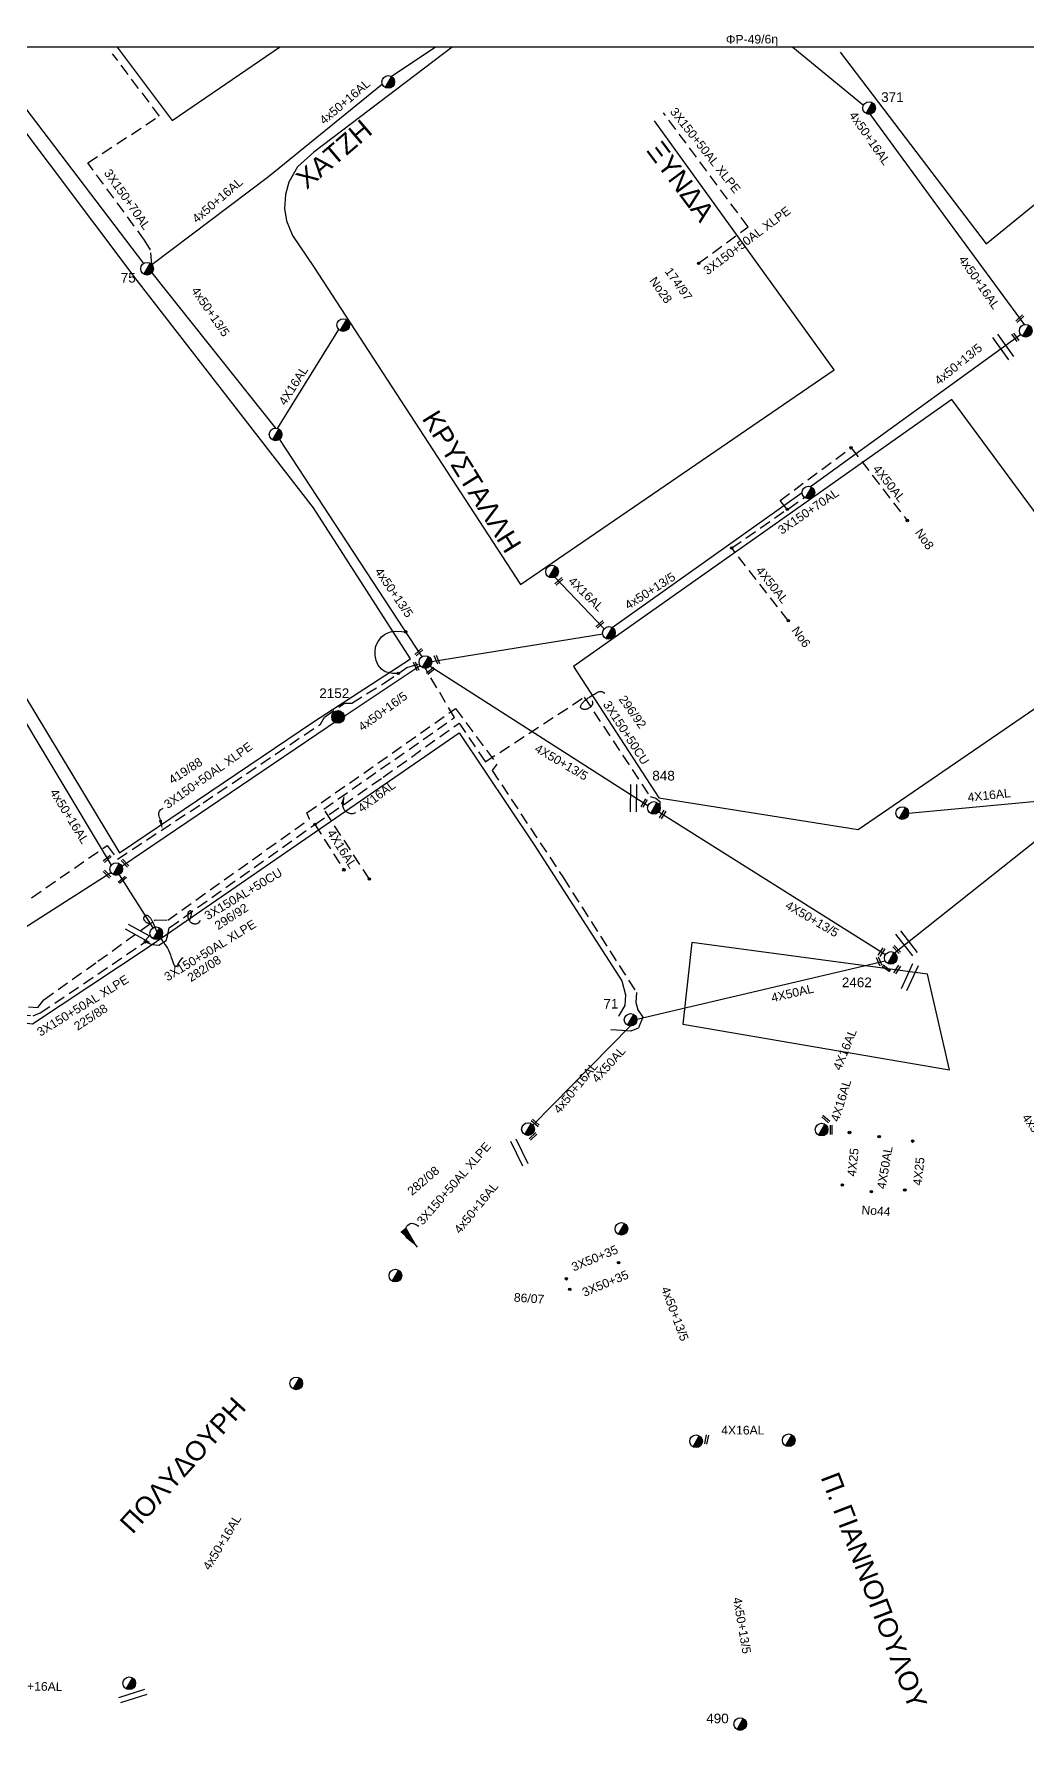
# Model space of a CAD drawing. Header units: millimetres. Extents: x 2893 to 4023, y 216 to 730.
# Drawn here: x 3721.9 to 3830.9, y 534.3 to 722.5 of the extents above; entities that cross this region are included whole.
import ezdxf

# ---------------------------------------------------------------- set-up
doc = ezdxf.new("R2010")
doc.units = ezdxf.units.MM
doc.linetypes.add('DASHED', pattern=[19.05, 12.7, -6.35])
for name, color, linetype in [('Γέφυρες Εναέριου Δικτύου', 7, 'Continuous'), ('Γυμνά εναέρια ΧΤ (3Φ)   3x50+35CU', 7, 'Continuous'), ('Γυμνά εναέρια ΧΤ (3Φ)   4x16AL', 7, 'Continuous'), ('Γυμνά εναέρια ΧΤ (3Φ)   4x50AL', 7, 'Continuous'), ('Γυμνά εναέρια ΧΤ και ΦΟΠ (3Φ)   4x50+16AL', 7, 'Continuous'), ('Επιγραφές - Σχήματα', 7, 'Continuous'), ('Καλώδια ΧΤ   3x150+50AL XLPE', 7, 'DASHED'), ('Καλώδια ΧΤ   3x150+50CU', 7, 'DASHED'), ('Καλώδια ΧΤ   3x150+70 AL', 7, 'DASHED'), ('Καλώδια ΧΤ   3x150AL+50CU', 7, 'DASHED'), ('Καλώδια ΧΤ   4x16AL', 7, 'DASHED'), ('Μηχανική τομή', 7, 'Continuous'), ('Στύλος Ξύλινος', 7, 'Continuous'), ('Στύλος Ξύλινος @ 1', 7, 'Continuous'), ('Στύλος ΦΜ', 7, 'Continuous'), ('Στύλος ΦΜ @ 1', 7, 'Continuous'), ('Συνδέσεις', 7, 'Continuous'), ('Τομή', 7, 'Continuous'), ('Υπόβαθρο ΔΕΗ', 7, 'Continuous'), ('Υπόγεια καλώδια Παροχών ΧΤ   4x16AL', 7, 'DASHED'), ('Υπόγεια καλώδια Παροχών ΧΤ   4x25', 7, 'DASHED'), ('Υπόγεια καλώδια Παροχών ΧΤ   4x50AL', 7, 'DASHED')]:
    doc.layers.add(name, color=color, linetype=linetype)
doc.styles.add('arial', font='ARIAL.TTF')
doc.styles.get("Standard").update_dxf_attribs({"font": 'ARIAL.TTF'})
doc.linetypes.add('SYN_LINE', pattern='A,0.5,-0.0001,["/\\/\\/\\/",Standard,S=0.1,R=0,X=0,Y=-0.05],-0.25', length=0.7501)
doc.dimstyles.new('ISO-25', dxfattribs={"dimtxt": 2.5, "dimasz": 2.5, "dimexe": 1.25, "dimexo": 0.625, "dimtad": 1, "dimtxsty": 'Standard', "dimcen": 2.5, "dimadec": 0, "dimazin": 0, "dimtfac": 1, "dimtmove": 0, "dimatfit": 3, "dimfxl": 1, "dimarcsym": 0})

# ---------------------------------------------------------------- blocks, each defined once
blk = doc.blocks.new('ΥΠΑΡΧΩΝ ΤΣΙΜΕΝΤΕΝΙΟΣ ΣΤΥΛΟΣ')
at = {"layer": 'Στύλος ΦΜ'}
blk.add_hatch(color=7, dxfattribs=at).paths.add_polyline_path([(-1.29, -2.28, 0.574793), (2.62, 0, 0.268822), (1.3, 2.27)])
blk.add_line((-1.29, -2.28), (1.3, 2.27), dxfattribs=at)
blk.add_circle((0, 0), 2.62, dxfattribs=at)
at = {"layer": 'Στύλος ΦΜ', "flags": 4}
for tag, p in [('ΑΡΙΘΜΟΣ', (-4.68, 8.05)), ('ΤΥΠΟΣ', (-4.91, 3.03))]:
    blk.add_attdef(tag, p, '', height=4, dxfattribs=at)
blk = doc.blocks.new('_ΣΥΝΔΕΣΗ')
at = {"layer": 'Συνδέσεις', "linetype": 'SYN_LINE', "ltscale": 40}
blk.add_hatch(color=256, dxfattribs=at).paths.add_polyline_path([(-116.75, 2339.64, 1), (-117.75, 2339.64, 1)])
at = {"layer": 'Συνδέσεις'}
blk.add_circle((-117.25, 2339.64), 0.5, dxfattribs=at)
blk = doc.blocks.new('ΤΟΜΗ')
at = {"layer": 'Τομή', "ltscale": 40}
for p, q in [((-5.68, 0), (5.68, 0)), ((5.68, -2.33), (-5.68, -2.33))]:
    blk.add_line(p, q, dxfattribs=at)
blk = doc.blocks.new('ΜΗΧΑΝΙΚΗ ΤΟΜΗ')
at = {"layer": 'Μηχανική τομή', "ltscale": 40}
for p, q in [((-1.89, 0.78), (1.89, 0.78)), ((1.89, 0), (-1.89, 0))]:
    blk.add_line(p, q, dxfattribs=at)
blk = doc.blocks.new('ΥΠΑΡΧΩΝ ΞΥΛΙΝΟΣ ΣΤΥΛΟΣ')
at = {"layer": 'Στύλος Ξύλινος'}
h = blk.add_hatch(color=7, dxfattribs=at)
h.paths.add_polyline_path([(-2.62, 0, 0.270008), (-1.29, -2.28), (1.3, 2.27, 0.576266)])
h.paths.add_polyline_path([(-1.29, -2.28, 0.574793), (2.62, 0, 0.268822), (1.3, 2.27)])
at = {"layer": 'Στύλος Ξύλινος', "color": 7}
blk.add_line((-1.29, -2.28), (1.3, 2.27), dxfattribs=at)
blk.add_circle((0, 0), 2.62, dxfattribs=at)
at = {"layer": 'Στύλος Ξύλινος', "flags": 4}
for tag, p in [('ΑΡΙΘΜΟΣ', (-4.91, 8.6)), ('ΤΥΠΟΣ', (-4.85, 3.39))]:
    blk.add_attdef(tag, p, '', height=4, dxfattribs=at)

msp = doc.modelspace()

# ---------------------------------------------------------------- linework, layer by layer
at = {"layer": 'Γέφυρες Εναέριου Δικτύου', "linetype": 'DASHED'}
msp.add_lwpolyline([(3761.91, 652.37), (3761.28, 652.35), (3760.46, 652.55), (3760.07, 652.83), (3759.7, 653.29), (3759.48, 653.79), (3759.37, 654.34), (3759.37, 654.89), (3759.46, 655.4), (3759.69, 655.87), (3760.06, 656.38), (3760.52, 656.71), (3761.05, 656.92), (3761.66, 657), (3762.31, 656.96), (3762.72, 656.93)], dxfattribs=at)
at = {"layer": 'Γυμνά εναέρια ΧΤ (3Φ)   3x50+35CU', "color": 62, "linetype": 'DASHED', "ltscale": 0.1, "const_width": 0.000000318}
msp.add_lwpolyline([(3787.08, 591.25), (3787.19, 591.23), (3787.38, 591.07), (3787.45, 590.71), (3787.34, 590.46), (3787.25, 590.33), (3786.93, 590.11), (3786.55, 590.02), (3787.25, 588.04), (3786.11, 587.66)], dxfattribs=at)
at = {"layer": 'Γυμνά εναέρια ΧΤ (3Φ)   3x50+35CU', "color": 62, "linetype": 'DASHED', "ltscale": 2, "const_width": 0.000000318}
msp.add_lwpolyline([(3786.11, 587.66), (3785.62, 587.96), (3785.43, 588.03), (3780.39, 585.92)], dxfattribs=at)
at = {"layer": 'Γυμνά εναέρια ΧΤ (3Φ)   3x50+35CU', "color": 62, "linetype": 'DASHED', "const_width": 0.000000318}
msp.add_lwpolyline([(3786.1, 587.68), (3786.01, 587.02), (3780.75, 584.78)], dxfattribs=at)
at = {"layer": 'Γυμνά εναέρια ΧΤ (3Φ)   4x16AL', "color": 27, "ltscale": 0.1}
msp.add_lwpolyline([(3784.51, 657.26), (3779.12, 662.93)], dxfattribs=at)
at = {"layer": 'Γυμνά εναέρια ΧΤ (3Φ)   4x16AL', "color": 62, "ltscale": 0.1}
for points in [[(3817.95, 637.04), (3837.88, 638.9)], [(3815.66, 620.55), (3815.66, 620.55)]]:
    msp.add_lwpolyline(points, dxfattribs=at)
at = {"layer": 'Γυμνά εναέρια ΧΤ (3Φ)   4x16AL', "color": 62, "const_width": 0.000000318}
for points in [[(3815.66, 620.55), (3815.66, 620.55), (3808.63, 602.96)], [(3795.29, 568.28), (3804.11, 568.12)]]:
    msp.add_lwpolyline(points, dxfattribs=at)
at = {"layer": 'Γυμνά εναέρια ΧΤ (3Φ)   4x16AL', "color": 62, "ltscale": 0.1, "const_width": 0.000000318}
msp.add_lwpolyline([(3809.09, 602.3), (3818.39, 601.04)], dxfattribs=at)
at = {"layer": 'Γυμνά εναέρια ΧΤ (3Φ)   4x50AL', "color": 133, "ltscale": 0.1}
for points in [[(3720.92, 714.5), (3733.94, 697.36)], [(3734.85, 696.33), (3748.44, 679.29)], [(3748.88, 678.06), (3764.51, 654.2)]]:
    msp.add_lwpolyline(points, dxfattribs=at)
at = {"layer": 'Γυμνά εναέρια ΧΤ (3Φ)   4x50AL', "color": 27, "ltscale": 0.1}
for points in [[(3807.17, 672.89), (3830.25, 689.58)], [(3785.39, 657.42), (3806.26, 672.23)], [(3765.58, 653.69), (3784.36, 656.71)], [(3765.41, 653.16), (3789.33, 637.86)]]:
    msp.add_lwpolyline(points, dxfattribs=at)
at = {"layer": 'Γυμνά εναέρια ΧΤ (3Φ)   4x50AL', "color": 62, "ltscale": 0.1}
for points in [[(3816.42, 621.71), (3837.9, 638.77)], [(3790.52, 637.17), (3815.41, 621.52)], [(3788.11, 614.41), (3815.39, 620.82)], [(3787.37, 613.66), (3776.69, 602.78)]]:
    msp.add_lwpolyline(points, dxfattribs=at)
at = {"layer": 'Γυμνά εναέρια ΧΤ (3Φ)   4x50AL', "color": 27, "ltscale": 0.1}
msp.add_lwpolyline([(3816.25, 620.51, 0, 0, 0), (3816.25, 620.51, 0.000000318, 0.000000318, 0), (3838.44, 592.35, 0, 0, 0)], format="xyseb", dxfattribs=at)
at = {"layer": 'Γυμνά εναέρια ΧΤ (3Φ)   4x50AL', "color": 62, "ltscale": 0.1, "const_width": 0.000000318}
for points in [[(3776.5, 601.74), (3786.48, 592.1)], [(3787.05, 591.14), (3787.05, 591.14), (3794.96, 568.7)], [(3795.25, 567.8), (3799.61, 538.39), (3799.69, 537.7)], [(3800.04, 536.79), (3816.67, 505.8)]]:
    msp.add_lwpolyline(points, dxfattribs=at)
at = {"layer": 'Γυμνά εναέρια ΧΤ και ΦΟΠ (3Φ)   4x50+16AL', "color": 133}
for points in [[(3761.17, 717.91), (3765.98, 721.1)], [(3734.84, 697.26), (3747.65, 706.93), (3760.17, 717.07)]]:
    msp.add_lwpolyline(points, dxfattribs=at)
at = {"layer": 'Γυμνά εναέρια ΧΤ και ΦΟΠ (3Φ)   4x50+16AL', "color": 27}
for points in [[(3805.25, 721.1), (3813.01, 714.73)], [(3813.74, 713.73), (3822.4, 701.86), (3830.65, 690.66)]]:
    msp.add_lwpolyline(points, dxfattribs=at)
at = {"layer": 'Γυμνά εναέρια ΧΤ και ΦΟΠ (3Φ)   4x50+16AL', "color": 27, "ltscale": 0.1}
for points in [[(3756.07, 647.76), (3764.31, 653.24)], [(3731.55, 631.23), (3755.36, 647.31)], [(3709.07, 616.93), (3730.36, 630.52)]]:
    msp.add_lwpolyline(points, dxfattribs=at)
at = {"layer": 'Γυμνά εναέρια ΧΤ και ΦΟΠ (3Φ)   4x50+16AL', "color": 5}
for points in [[(3718.78, 650.69), (3730.4, 631.33)], [(3731.26, 630.28), (3734.97, 624.43)]]:
    msp.add_lwpolyline(points, dxfattribs=at)
at = {"layer": 'Γυμνά εναέρια ΧΤ και ΦΟΠ (3Φ)   4x50+16AL', "color": 62, "const_width": 0.000000318}
msp.add_lwpolyline([(3776.69, 602.78), (3776.69, 602.78), (3776.69, 602.78)], dxfattribs=at)
at = {"layer": 'Γυμνά εναέρια ΧΤ και ΦΟΠ (3Φ)   4x50+16AL', "color": 1, "const_width": 0.000000318}
for points in [[(3732.72, 542.14), (3751.31, 574.08), (3762.15, 585.85), (3762.15, 585.85), (3776, 601.67)], [(3731.69, 541.63), (3710.67, 543.16)]]:
    msp.add_lwpolyline(points, dxfattribs=at)
at = {"layer": 'Γυμνά εναέρια ΧΤ και ΦΟΠ (3Φ)   4x50+16AL', "color": 5, "const_width": 0.000000318}
msp.add_lwpolyline([(3728.24, 492.89), (3730.3, 516.86), (3732.38, 540.84)], dxfattribs=at)
at = {"layer": 'Επιγραφές - Σχήματα'}
msp.add_lwpolyline([(2902.66, 226.25), (3910.16, 216.01), (3910.16, 721.1), (2902.66, 721.1)], close=True, dxfattribs=at)
for points in [[(3783.21, 649.36), (3783.24, 649.22), (3783.24, 649.1), (3783.23, 648.99), (3783.19, 648.9), (3783.14, 648.81), (3783.08, 648.74), (3783.01, 648.68), (3782.95, 648.62), (3782.88, 648.58), (3782.82, 648.54), (3782.76, 648.5), (3782.7, 648.48), (3782.64, 648.46), (3782.58, 648.44), (3782.52, 648.43), (3782.46, 648.43), (3782.4, 648.43), (3782.33, 648.43), (3782.28, 648.43), (3782.22, 648.44), (3782.16, 648.45), (3782.11, 648.47), (3782.07, 648.49), (3782.03, 648.51), (3782, 648.54), (3781.98, 648.56), (3781.96, 648.6), (3781.95, 648.63), (3781.94, 648.67), (3781.94, 648.71), (3781.94, 648.75), (3781.95, 648.79), (3781.97, 648.83), (3781.99, 648.88), (3782.01, 648.93), (3782.04, 648.98), (3782.07, 649.03), (3782.11, 649.08), (3782.15, 649.13), (3782.2, 649.19), (3782.26, 649.25), (3782.32, 649.31), (3782.38, 649.37), (3782.45, 649.43), (3782.53, 649.5), (3782.6, 649.56), (3782.69, 649.62), (3782.77, 649.68), (3782.86, 649.74), (3782.95, 649.81), (3783.05, 649.87), (3783.15, 649.93), (3783.25, 649.99), (3783.35, 650.05), (3783.45, 650.11), (3783.56, 650.18), (3783.67, 650.25), (3783.78, 650.31), (3783.89, 650.36), (3784.02, 650.39), (3784.14, 650.4), (3784.28, 650.38), (3784.43, 650.31), (3784.58, 650.21)], [(3755.79, 638.01), (3755.79, 637.82), (3755.86, 637.61), (3755.99, 637.4), (3756.17, 637.22), (3756.39, 637.09), (3756.65, 637.01), (3756.95, 637.01), (3757.27, 637.11)], [(3735.8, 636.27), (3735.76, 636.4), (3735.71, 636.54), (3735.66, 636.71), (3735.63, 636.88), (3735.64, 637.06), (3735.71, 637.24), (3735.86, 637.42), (3736.11, 637.6)], [(3734.99, 625.08), (3734.87, 625.01), (3734.77, 624.96), (3734.68, 624.92), (3734.6, 624.91), (3734.53, 624.91), (3734.46, 624.93), (3734.41, 624.95), (3734.35, 624.98), (3734.3, 625.01), (3734.25, 625.05), (3734.2, 625.09), (3734.16, 625.13), (3734.12, 625.17), (3734.09, 625.21), (3734.06, 625.25), (3734.03, 625.29), (3734.01, 625.33), (3734, 625.37), (3733.99, 625.41), (3733.98, 625.45), (3733.98, 625.48), (3733.98, 625.52), (3733.99, 625.55), (3734, 625.59), (3734.01, 625.62), (3734.02, 625.65), (3734.04, 625.69), (3734.06, 625.72), (3734.08, 625.74), (3734.1, 625.77), (3734.13, 625.79), (3734.15, 625.81), (3734.18, 625.83), (3734.21, 625.84), (3734.24, 625.84), (3734.27, 625.84), (3734.31, 625.84), (3734.34, 625.83), (3734.38, 625.81), (3734.42, 625.8), (3734.45, 625.77), (3734.49, 625.74), (3734.53, 625.7), (3734.57, 625.66), (3734.61, 625.62), (3734.65, 625.57), (3734.69, 625.51), (3734.73, 625.45), (3734.77, 625.39), (3734.81, 625.33), (3734.85, 625.26), (3734.89, 625.18), (3734.93, 625.11), (3734.97, 625.03), (3735.01, 624.95), (3735.04, 624.87), (3735.08, 624.78), (3735.11, 624.7), (3735.14, 624.61), (3735.18, 624.52), (3735.21, 624.44), (3735.24, 624.35), (3735.28, 624.26), (3735.32, 624.17), (3735.36, 624.08), (3735.4, 623.98), (3735.45, 623.89), (3735.5, 623.79), (3735.57, 623.68), (3735.64, 623.57), (3735.72, 623.44), (3735.82, 623.31), (3735.93, 623.16), (3736.04, 623), (3736.17, 622.82), (3736.3, 622.63), (3736.43, 622.43), (3736.56, 622.21), (3736.68, 621.98), (3736.79, 621.73), (3736.9, 621.47), (3736.99, 621.2), (3737.08, 620.94), (3737.16, 620.7), (3737.24, 620.5), (3737.31, 620.34), (3737.39, 620.23), (3737.48, 620.2), (3737.57, 620.23), (3737.66, 620.33), (3737.76, 620.48), (3737.86, 620.65), (3737.97, 620.82), (3738.08, 620.98), (3738.2, 621.11), (3738.31, 621.19)], [(3738.99, 625.22), (3739.09, 625.55), (3739.17, 625.8), (3739.21, 625.99), (3739.23, 626.12), (3739.22, 626.21), (3739.21, 626.26), (3739.18, 626.29), (3739.14, 626.3), (3739.11, 626.3), (3739.07, 626.3), (3739.03, 626.29), (3739, 626.28), (3738.96, 626.26), (3738.93, 626.24), (3738.9, 626.22), (3738.88, 626.19), (3738.85, 626.16), (3738.84, 626.13), (3738.82, 626.1), (3738.81, 626.06), (3738.8, 626.02), (3738.8, 625.98), (3738.79, 625.94), (3738.79, 625.89), (3738.79, 625.84), (3738.79, 625.8), (3738.8, 625.75), (3738.8, 625.69), (3738.81, 625.64), (3738.82, 625.58), (3738.84, 625.53), (3738.86, 625.47), (3738.89, 625.41), (3738.92, 625.35), (3738.96, 625.29), (3738.99, 625.23), (3739.03, 625.17), (3739.07, 625.12), (3739.11, 625.08), (3739.16, 625.04), (3739.19, 625), (3739.23, 624.98), (3739.27, 624.95), (3739.31, 624.94), (3739.36, 624.93), (3739.41, 624.92), (3739.46, 624.91), (3739.52, 624.9), (3739.59, 624.89), (3739.66, 624.89), (3739.74, 624.9), (3739.83, 624.92), (3739.91, 624.97), (3740, 625.03), (3740.1, 625.12), (3740.19, 625.24)]]:
    msp.add_lwpolyline(points, dxfattribs=at)
for points in [[(3755.61, 638.04), (3755.99, 639.05), (3755.96, 637.97)], [(3735.97, 636.31), (3736.03, 635.23), (3735.62, 636.23)]]:
    msp.add_solid(points, dxfattribs=at)
at = {"layer": 'Καλώδια ΧΤ   3x150+50AL XLPE', "color": 27, "ltscale": 0.1}
msp.add_lwpolyline([(3794.88, 697.39), (3800.33, 701.38), (3791.04, 713.9)], dxfattribs=at)
at = {"layer": 'Καλώδια ΧΤ   3x150+50AL XLPE', "color": 133, "linetype": 'DASHED', "ltscale": 0.1}
msp.add_lwpolyline([(3689.91, 613.41), (3691.4, 628.51), (3707.01, 626.75), (3716.96, 625.38), (3718.08, 625.45), (3718.92, 625.9), (3720.08, 626.67), (3729.94, 633.48), (3731.1, 631.99), (3740.5, 638.18), (3753.39, 646.82), (3753.81, 647.58), (3753.81, 647.58), (3753.81, 647.58), (3756.01, 649.09), (3756.01, 649.09), (3756.01, 649.09), (3756.01, 649.09), (3756.82, 649.12), (3760.39, 651.33), (3762.87, 653.03), (3764.22, 653.43)], dxfattribs=at)
at = {"layer": 'Καλώδια ΧΤ   3x150+50AL XLPE', "color": 1, "ltscale": 0.1, "const_width": 0.000000318}
msp.add_lwpolyline([(3762.15, 585.85), (3762.84, 585.86), (3762.84, 585.86), (3763.53, 586.67), (3763.53, 586.67), (3763.19, 588.41), (3774.83, 601.74), (3776.01, 601.07), (3776.01, 601.07), (3777.26, 601.09), (3777.26, 601.09), (3778.02, 601.7), (3778.02, 601.89), (3777.77, 602.84), (3777.77, 602.84), (3776.88, 603.88), (3785.21, 613.24)], dxfattribs=at)
at = {"layer": 'Καλώδια ΧΤ   3x150+50CU', "color": 62, "ltscale": 0.1}
for points in [[(3760.26, 640.98), (3768.6, 646.93), (3771.47, 642.67), (3782.34, 649.75), (3789.56, 638.86), (3790.2, 638.67), (3790.64, 638.33), (3790.64, 637.83)], [(3734.16, 622.91), (3734.87, 622.61), (3735.61, 622.55), (3736.44, 623.07), (3736.56, 623.55), (3736.77, 624.46), (3752.76, 635.8), (3760.26, 640.98)], [(3704.56, 616.53), (3706.29, 616.32), (3707.11, 616.18), (3707.94, 615.49), (3708.78, 615.3), (3709.39, 615.35), (3709.66, 615.74), (3710.24, 615.93), (3712.2, 615.82), (3714.3, 615.69), (3714.5, 615.99), (3715.13, 616.1), (3715.75, 616), (3716.22, 615.77), (3716.48, 615.35), (3721.83, 614.78), (3722.61, 615.11), (3734.16, 622.91), (3734.31, 623.26), (3734.67, 623.68)]]:
    msp.add_lwpolyline(points, dxfattribs=at)
at = {"layer": 'Καλώδια ΧΤ   3x150+70 AL', "color": 133, "ltscale": 0.1}
msp.add_lwpolyline([(3734.84, 697.26), (3734.72, 698.88), (3734.06, 699.92), (3727.82, 708.4), (3735.7, 713.55), (3730.53, 720.39)], dxfattribs=at)
at = {"layer": 'Καλώδια ΧΤ   3x150+70 AL', "color": 27, "ltscale": 0.1}
msp.add_lwpolyline([(3798.53, 666.14), (3806.51, 671.69)], dxfattribs=at)
at = {"layer": 'Καλώδια ΧΤ   3x150AL+50CU', "color": 1, "ltscale": 0.1}
msp.add_lwpolyline([(3717.52, 616.08), (3722.34, 615.69), (3723.01, 616.56), (3728.94, 620.78), (3735.22, 625.31), (3736.6, 625.29), (3752.15, 636.37), (3751.88, 637.06), (3768.19, 648.51), (3772.74, 642.42), (3772.22, 641.73), (3780.04, 629.95), (3788.06, 617.35), (3788.01, 616.24), (3788.21, 615.44), (3788.76, 614.65), (3788.26, 613.44), (3787.45, 613.12), (3786.51, 613.17), (3785.21, 613.24), (3785.21, 613.24), (3785.21, 613.24)], dxfattribs=at)
at = {"layer": 'Καλώδια ΧΤ   4x16AL', "ltscale": 0.1}
msp.add_lwpolyline([(3758.74, 629.8), (3753.73, 637.48), (3768.09, 647.53), (3768.09, 647.53), (3764.89, 652.93)], dxfattribs=at)
at = {"layer": 'Υπόβαθρο ΔΕΗ', "ltscale": 0.1}
for points in [[(3682.76, 710.9), (3697.39, 689.84), (3716.72, 656.74), (3731.29, 632.67), (3752.61, 647.04), (3763.26, 653.98), (3752.59, 670.56), (3733.23, 695.51), (3713.96, 721.1)], [(3731.06, 721.1), (3737.08, 713.07), (3748.89, 721.1)], [(3767.83, 721.1), (3752.64, 709.57), (3750.85, 707.97), (3749.9, 706.3), (3749.52, 704.95), (3749.41, 703.42), (3749.64, 702.04), (3750.31, 700.45), (3752.62, 697.03), (3775.32, 662.13), (3809.79, 685.7), (3790.06, 713.01)], [(3810.45, 720.55), (3826.47, 699.53), (3852.05, 720.34)], [(3781.15, 653.14), (3790.53, 638.71), (3812.4, 635.23), (3842.39, 655.77), (3822.71, 682.45), (3781.15, 653.14)], [(3642.82, 606.68), (3656.71, 621.57), (3685.8, 618.34), (3721.75, 613.9), (3734.34, 622.24), (3768.59, 645.85), (3776.83, 633.55), (3786.48, 618.63), (3786.86, 617.08), (3786.8, 615.94), (3786.09, 614.77), (3786.09, 614.77)], [(3794.15, 622.85), (3793.15, 613.86), (3822.44, 608.87), (3820.01, 619.38), (3794.15, 622.85)]]:
    msp.add_lwpolyline(points, dxfattribs=at)
at = {"layer": 'Υπόβαθρο ΔΕΗ', "ltscale": 0.1, "const_width": 0.000000318}
for points in [[(3642.82, 606.68), (3593.22, 549.12), (3592.95, 538.73), (3640.48, 535.02), (3641.65, 550.37), (3722.34, 543.15), (3786.09, 614.77)], [(3717.18, 614.46), (3750.63, 574.94)]]:
    msp.add_lwpolyline(points, dxfattribs=at)
for points in [[(3867.1, 413.46), (3795.24, 594.43, -0.589073), (3801.73, 602.44), (3824.43, 599.22), (3829.33, 597.81), (3833.41, 595.44), (3837.29, 591.61), (3867.08, 565.41), (3879.33, 554.05), (3881.91, 550.67), (3884.01, 545.76), (3885.3, 538.26), (3879.82, 413.35)], [(3734.71, 475.71), (3729.32, 491.87), (3733.69, 541.33), (3778, 591.73, -0.695517), (3785.52, 590.98), (3788.59, 583.16), (3792.48, 573.28), (3795.09, 564.56), (3798.31, 546.55), (3798.56, 533.94), (3797.9, 515.31), (3795.85, 504.76), (3789.98, 484.88), (3784.22, 471.76)]]:
    msp.add_lwpolyline(points, format="xyb", dxfattribs=at)
at = {"layer": 'Υπόγεια καλώδια Παροχών ΧΤ   4x16AL', "color": 133, "linetype": 'Continuous', "ltscale": 0.1}
msp.add_lwpolyline([(3748.66, 679.25), (3755.39, 690.11)], dxfattribs=at)
at = {"layer": 'Υπόγεια καλώδια Παροχών ΧΤ   4x16AL', "ltscale": 0.1}
msp.add_lwpolyline([(3752.76, 635.8), (3755.94, 630.81)], dxfattribs=at)
at = {"layer": 'Υπόγεια καλώδια Παροχών ΧΤ   4x25', "color": 62, "const_width": 0.000000318}
for points in [[(3811.46, 601.98), (3810.65, 596.04)], [(3818.39, 601.04), (3818.39, 601.04), (3817.54, 595.68)]]:
    msp.add_lwpolyline(points, dxfattribs=at)
at = {"layer": 'Υπόγεια καλώδια Παροχών ΧΤ   4x50AL', "color": 27, "ltscale": 0.1}
for points in [[(3804.63, 670.38), (3803.84, 671.35), (3811.64, 677.14), (3817.81, 669.15)], [(3804.74, 658.17), (3798.53, 666.14)]]:
    msp.add_lwpolyline(points, dxfattribs=at)
at = {"layer": 'Υπόγεια καλώδια Παροχών ΧΤ   4x50AL', "color": 62, "const_width": 0.000000318}
msp.add_lwpolyline([(3814.72, 601.54), (3813.86, 595.49)], dxfattribs=at)

# ---------------------------------------------------------------- block references
at = {"color": 62, "xscale": 0.2649871955223772, "yscale": 0.2649871955223772, "zscale": 0.2649871955223772}
for p in [(3842.53, -17.99), (3845.79, -18.44), (3849.46, -18.94), (3841.74, -23.75), (3844.93, -24.49), (3848.61, -24.3), (3848.61, -24.3), (3817.17, -32.29), (3811.45, -34.05), (3811.82, -35.2)]:
    msp.add_blockref('_ΣΥΝΔΕΣΗ', p, dxfattribs=at)
at = {"layer": 'Μηχανική τομή'}
for p, xscale, yscale, zscale, rotation in [((3830.1, 691.38), 0.2649871955223765, 0.2649871955223765, 0.2649871955223765, 222.604434363422), ((3829.59, 689.21), 0.2649871955223005, 0.2649871955223005, 0.2649871955223005, 306.4879905104488), ((3779.49, 662.55), 0.2649871955223739, 0.2649871955223739, 0.2649871955223739, 221.8592176257118), ((3783.99, 657.83), 0.2649871955223739, 0.2649871955223739, 0.2649871955223739, 221.8592176257118), ((3764.1, 654.78), 0.2649871955223739, 0.2649871955223739, 0.2649871955223739, 221.8592176257118), ((3763.79, 653.12), 0.2649871955224081, 0.2649871955224081, 0.2649871955224081, 293.441482143226), ((3765.4, 652.72), 0.2649871955224212, 0.2649871955224212, 0.2649871955224212, 220.2053979490397), ((3766.07, 653.85), 0.2649871955224081, 0.2649871955224081, 0.2649871955224081, 293.441482143226), ((3788.83, 638.18), 0.2649871955223564, 0.2649871955223564, 0.2649871955223564, 240.0016559572882), ((3790.87, 636.95), 0.2649871955223266, 0.2649871955223266, 0.2649871955223266, 238.7463299670492), ((3729.89, 632.11), 0.2649871955223823, 0.2649871955223823, 0.2649871955223823, 220.3725077532175), ((3729.86, 630.26), 0.2649871955224779, 0.2649871955224779, 0.2649871955224779, 313.1250486265702), ((3731.83, 631.49), 0.2649871955224779, 0.2649871955224779, 0.2649871955224779, 313.1250486265702), ((3731.54, 629.79), 0.2649871955223823, 0.2649871955223823, 0.2649871955223823, 220.3725077532175), ((3814.63, 620.71), 0.2649871955225039, 0.2649871955225039, 0.2649871955225039, 293.4414821432738), ((3814.9, 621.85), 0.2649871955223663, 0.2649871955223663, 0.2649871955223663, 236.7207410716184), ((3816.57, 621.99), 0.2649871955224779, 0.2649871955224779, 0.2649871955224779, 313.1250486265702), ((3815.44, 619.91), 0.2649871955224713, 0.2649871955224713, 0.2649871955224713, 323.8906887749991), ((3816.6, 619.93), 0.2649871955223663, 0.2649871955223663, 0.2649871955223663, 236.7207410716184), ((3777.02, 603.1), 0.2649871955223467, 0.2649871955223467, 0.2649871955223467, 138.7749212455985), ((3808.78, 603.37), -0.2649871955223511, 0.2649871955223772, 0.2649871955223769, 318.2797589516596), ((3809.35, 602.27), -0.2649871955223364, 0.2649871955223772, 0.2649871955223769, 269.8787563241413), ((3776.64, 601.62), 0.2649871955223483, 0.2649871955223483, 0.2649871955223483, 223.7551076793469), ((3795.87, 568.27), 0.2649871955223342, 0.2649871955223342, 0.2649871955223342, 79.45722616363585)]:
    msp.add_blockref('ΜΗΧΑΝΙΚΗ ΤΟΜΗ', p, dxfattribs=dict(at, xscale=xscale, yscale=yscale, zscale=zscale, rotation=rotation))
at = {"layer": 'Στύλος Ξύλινος @ 1', "ltscale": 40}
ref = msp.add_blockref('ΥΠΑΡΧΩΝ ΞΥΛΙΝΟΣ ΣΤΥΛΟΣ', (3755.31, 647.6), dxfattribs=dict(at, xscale=0.2649871955223772, yscale=0.2649871955223772, zscale=0.2649871955223772))
ref.add_attrib('ΤΥΠΟΣ', '2152', (3753.24, 649.67), dxfattribs={"layer": 'Στύλος Ξύλινος', "height": 1.06, "flags": 4})
at = {"layer": 'Στύλος ΦΜ @ 1', "ltscale": 40, "xscale": 0.2649871955223772, "yscale": 0.2649871955223772, "zscale": 0.2649871955223772}
for p in [(3760.82, 717.3), (3755.88, 690.61), (3748.44, 678.6), (3806.95, 672.23), (3778.8, 663.55), (3785.04, 656.82), (3764.89, 653.62), (3817.26, 637.04), (3730.94, 630.9), (3735.34, 623.85), (3776.15, 602.35), (3776.17, 602.35), (3808.4, 602.3), (3786.41, 591.41), (3761.6, 586.27), (3750.72, 574.45), (3794.62, 568.1), (3804.79, 568.2), (3732.38, 541.53)]:
    msp.add_blockref('ΥΠΑΡΧΩΝ ΤΣΙΜΕΝΤΕΝΙΟΣ ΣΤΥΛΟΣ', p, dxfattribs=at)
at = {"layer": 'Στύλος ΦΜ @ 1', "ltscale": 40}
ref = msp.add_blockref('ΥΠΑΡΧΩΝ ΤΣΙΜΕΝΤΕΝΙΟΣ ΣΤΥΛΟΣ', (3813.62, 714.42), dxfattribs=dict(at, xscale=0.2649871955223772, yscale=0.2649871955223772, zscale=0.2649871955223772))
ref.add_attrib('ΤΥΠΟΣ', '371', (3814.94, 715.1), dxfattribs={"layer": 'Στύλος ΦΜ', "height": 1.06, "flags": 4})
ref = msp.add_blockref('ΥΠΑΡΧΩΝ ΤΣΙΜΕΝΤΕΝΙΟΣ ΣΤΥΛΟΣ', (3734.33, 696.79), dxfattribs=dict(at, xscale=0.2649871955223772, yscale=0.2649871955223772, zscale=0.2649871955223772))
ref.add_attrib('ΤΥΠΟΣ', '75', (3731.44, 695.27), dxfattribs={"layer": 'Στύλος ΦΜ', "height": 1.06, "flags": 4})
ref = msp.add_blockref('ΥΠΑΡΧΩΝ ΤΣΙΜΕΝΤΕΝΙΟΣ ΣΤΥΛΟΣ', (3830.81, 689.99), dxfattribs=dict(at, xscale=0.2649871955223772, yscale=0.2649871955223772, zscale=0.2649871955223772))
ref.add_attrib('ΤΥΠΟΣ', '392', (3835.48, 690.41), dxfattribs={"layer": 'Στύλος ΦΜ', "height": 1.06, "flags": 4})
ref = msp.add_blockref('ΥΠΑΡΧΩΝ ΤΣΙΜΕΝΤΕΝΙΟΣ ΣΤΥΛΟΣ', (3789.98, 637.61), dxfattribs=dict(at, xscale=0.2649871955223772, yscale=0.2649871955223772, zscale=0.2649871955223772))
ref.add_attrib('ΤΥΠΟΣ', '848', (3789.81, 640.62), dxfattribs={"layer": 'Στύλος ΦΜ', "height": 1.06, "flags": 4})
ref = msp.add_blockref('ΥΠΑΡΧΩΝ ΤΣΙΜΕΝΤΕΝΙΟΣ ΣΤΥΛΟΣ', (3816, 621.15), dxfattribs=dict(at, xscale=0.2649871955223772, yscale=0.2649871955223772, zscale=0.2649871955223772))
ref.add_attrib('ΤΥΠΟΣ', '2462', (3810.62, 617.93), dxfattribs={"layer": 'Στύλος ΦΜ', "height": 1.06, "flags": 4})
ref = msp.add_blockref('ΥΠΑΡΧΩΝ ΤΣΙΜΕΝΤΕΝΙΟΣ ΣΤΥΛΟΣ', (3787.42, 614.35), dxfattribs=dict(at, xscale=0.2649871955223772, yscale=0.2649871955223772, zscale=0.2649871955223772))
ref.add_attrib('ΤΥΠΟΣ', '71', (3784.44, 615.59), dxfattribs={"layer": 'Στύλος ΦΜ', "height": 1.06, "flags": 4})
ref = msp.add_blockref('ΥΠΑΡΧΩΝ ΤΣΙΜΕΝΤΕΝΙΟΣ ΣΤΥΛΟΣ', (3799.46, 537.05), dxfattribs=dict(at, xscale=0.2649871955223772, yscale=0.2649871955223772, zscale=0.2649871955223772))
ref.add_attrib('ΤΥΠΟΣ', '490', (3795.73, 537.14), dxfattribs={"layer": 'Στύλος ΦΜ', "height": 1.06, "flags": 4})
at = {"layer": 'Συνδέσεις', "xscale": 0.2649871955223772, "yscale": 0.2649871955223772, "zscale": 0.2649871955223772}
for p in [(3825.96, 77.41), (3842.71, 57.17), (3835.7, 50.41), (3848.88, 49.18), (3829.6, 46.17), (3793.79, 36.96), (3835.81, 38.2), (3792.98, 32.4), (3783.83, 15.83), (3787.01, 10.84), (3789.81, 9.83), (3765.23, 2.94)]:
    msp.add_blockref('_ΣΥΝΔΕΣΗ', p, dxfattribs=at)
at = {"layer": 'Τομή'}
for p, xscale, yscale, zscale, rotation in [((3828.58, 688.37), 0.264987195522474, 0.264987195522474, 0.264987195522474, 305.6915106459745), ((3788.06, 638.67), 0.2649871955224851, 0.2649871955224851, 0.2649871955224851, 269.5998657870516), ((3733.59, 624.11), 0.2649871955225966, 0.2649871955225966, 0.2649871955225966, 331.280119899216), ((3817.98, 622.94), 0.2649871955223968, 0.2649871955223968, 0.2649871955223968, 308.0033961275275), ((3818.36, 618.91), 0.2649871955224268, 0.2649871955224268, 0.2649871955224268, 245.3329320562532), ((3774.94, 599.65), 0.2649871955224322, 0.2649871955224322, 0.2649871955224322, 115.7793477731028), ((3732.86, 539.84), 0.2649871955223823, 0.2649871955223823, 0.2649871955223823, 197.9284300272137)]:
    msp.add_blockref('ΤΟΜΗ', p, dxfattribs=dict(at, xscale=xscale, yscale=yscale, zscale=zscale, rotation=rotation))

# ---------------------------------------------------------------- texts
at = {"layer": 'Γυμνά εναέρια ΧΤ (3Φ)   3x50+35CU', "linetype": 'DASHED', "char_height": 0.954, "width": 9.1403, "attachment_point": 1, "style": 'arial'}
for insert, rotation in [((3780.82, 587.61), 22.4428), ((3781.99, 584.82), 22.805)]:
    msp.add_mtext('3X50+35', dxfattribs=dict(at, insert=insert, rotation=rotation))
at = {"layer": 'Γυμνά εναέρια ΧΤ (3Φ)   4x16AL', "char_height": 0.954, "width": 89.2327, "attachment_point": 1, "style": 'arial'}
for insert, rotation in [((3781.17, 663.09), 315.9869), ((3824.38, 639.23), 6.2521), ((3809.62, 609.08), 67.9245), ((3809.37, 603.37), 72.9917)]:
    msp.add_mtext('4X16AL', dxfattribs=dict(at, insert=insert, rotation=rotation))
at = {"layer": 'Γυμνά εναέρια ΧΤ (3Φ)   4x16AL', "insert": (3797.38, 569.79), "char_height": 0.954, "width": 89.2327, "attachment_point": 1, "style": 'arial'}
msp.add_mtext('4X16AL', dxfattribs=at)
at = {"layer": 'Γυμνά εναέρια ΧΤ (3Φ)   4x50AL', "char_height": 0.954, "width": 89.2327, "attachment_point": 1, "style": 'arial'}
for s, insert, rotation in [('4x50+13/5', (3739.93, 694.93), 304.4405), ('4x50+13/5', (3820.68, 684.73), 39.1126), ('4x50+13/5', (3760.08, 664.1), 304.4405), ('4x50+13/5', (3786.67, 660.15), 32.6828), ('4X50+13/5', (3777.28, 644.68), 329.6657), ('4X50+13/5', (3804.8, 627.48), 329.6657), ('4X50AL', (3802.77, 617.21), 13.0758), ('4X50AL', (3783.07, 608), 47.9363), ('4x50+13/5', (3831.12, 604.17), 306.5744), ('4x50+13/5', (3791.66, 585.19), 290.3715), ('4x50+13/5', (3799.6, 551.04), 279.8552)]:
    msp.add_mtext(s, dxfattribs=dict(at, insert=insert, rotation=rotation))
at = {"layer": 'Γυμνά εναέρια ΧΤ και ΦΟΠ (3Φ)   4x50+16AL', "char_height": 0.954, "width": 89.2327, "attachment_point": 1, "style": 'arial'}
for s, insert, rotation in [('4x50+16AL', (3753.16, 713.28), 40.5697), ('4x50+16AL', (3812.15, 714.18), 304.7567), ('4x50+16AL', (3739.17, 702.47), 40.5697), ('4x50+16AL', (3824.18, 698.35), 304.7567), ('4x50+16/5', (3757.4, 646.75), 36.1958), ('4x50+16AL', (3724.43, 639.83), 301.7949), ('4x50+16AL', (3778.87, 604.58), 50.8397), ('4x50+16AL', (3767.95, 591.4), 50.8397), ('4x50+16AL', (3740.38, 554.36), 58.5826), ('4x50+16AL', (3718.28, 541.77), 358.7242)]:
    msp.add_mtext(s, dxfattribs=dict(at, insert=insert, rotation=rotation))
at = {"layer": 'Επιγραφές - Σχήματα', "ltscale": 40, "insert": (3797.88, 722.43), "char_height": 0.954, "width": 49.8418, "attachment_point": 1, "rotation": 0.5159, "style": 'arial'}
msp.add_mtext('ΦΡ-49/6η', dxfattribs=at)
at = {"layer": 'Επιγραφές - Σχήματα', "attachment_point": 1, "style": 'arial'}
for s, insert, char_height, width, rotation in [('ΧΑΤΖΗ', (3750.47, 707.03), 2.12, 45.1012, 40.4902), ('ΞΥΝΔΑ', (3790.8, 711.02), 2.12, 45.1012, 306.7003), ('174/97', (3791.9, 697.05), 0.954, 89.2327, 305.4308), ('No28', (3790.21, 696.02), 0.954, 89.2327, 305.4308), ('ΚΡΥΣΤΑΛΛΗ', (3766.26, 681.48), 2.12, 45.1012, 301.7614), ('No8', (3819.38, 668.38), 0.954, 89.2327, 305.4308), ('No6', (3805.84, 657.65), 0.954, 89.2327, 305.4308), ('296/92', (3786.86, 650.09), 0.954, 89.2327, 305.4308), ('419/88', (3736.59, 640.98), 0.954, 89.2327, 33.1145), ('296/92', (3741.62, 624.98), 0.954, 89.2327, 33.1145), ('282/08', (3738.63, 619.26), 0.954, 89.2327, 33.1145), ('225/88', (3726.18, 613.93), 0.954, 89.2327, 33.1145), ('282/08', (3762.8, 595.73), 0.954, 89.2327, 40.4095), ('No44', (3812.82, 593.98), 0.954, 89.2327, 356.0203), ('86/07', (3774.65, 584.38), 0.954, 89.2327, 356.0203), ('ΠΟΛΥΔΟΥΡΗ', (3731.16, 559.24), 2.12, 45.1012, 47.7678), ('Π. ΓΙΑΝΝΟΠΟΥΛΟΥ', (3810.25, 564.91), 2.1199, 45.1012, 290.8833)]:
    msp.add_mtext(s, dxfattribs=dict(at, insert=insert, char_height=char_height, width=width, rotation=rotation))
at = {"layer": 'Καλώδια ΧΤ   3x150+50AL XLPE', "char_height": 0.954, "width": 89.2327, "attachment_point": 1, "style": 'arial'}
for insert, rotation in [((3792.44, 714.6), 308.3321), ((3795.29, 696.82), 36.7168), ((3736.06, 638.25), 35.3322), ((3736.09, 619.37), 31.5474), ((3722.11, 613.31), 31.5474), ((3763.86, 592.37), 48.7824)]:
    msp.add_mtext('3X150+50AL XLPE', dxfattribs=dict(at, insert=insert, rotation=rotation))
at = {"layer": 'Καλώδια ΧΤ   3x150+50CU', "insert": (3785.15, 649.5), "char_height": 0.954, "width": 89.2327, "attachment_point": 1, "rotation": 303.0408, "style": 'arial'}
msp.add_mtext('3X150+50CU', dxfattribs=at)
at = {"layer": 'Καλώδια ΧΤ   3x150+70 AL', "char_height": 0.954, "width": 89.2327, "attachment_point": 1, "style": 'arial'}
for insert, rotation in [((3730.33, 707.85), 305.1023), ((3803.48, 668.37), 34.4493)]:
    msp.add_mtext('3X150+70AL', dxfattribs=dict(at, insert=insert, rotation=rotation))
at = {"layer": 'Καλώδια ΧΤ   3x150AL+50CU', "insert": (3740.5, 626.09), "char_height": 0.954, "width": 89.2327, "attachment_point": 1, "rotation": 30.9355, "style": 'arial'}
msp.add_mtext('3X150AL+50CU', dxfattribs=at)
at = {"layer": 'Καλώδια ΧΤ   4x16AL', "insert": (3757.35, 637.81), "char_height": 0.954, "width": 89.2327, "attachment_point": 1, "rotation": 37.1001, "style": 'arial'}
msp.add_mtext('4X16AL', dxfattribs=at)
at = {"layer": 'Υπόγεια καλώδια Παροχών ΧΤ   4x16AL', "char_height": 0.954, "width": 89.2327, "attachment_point": 1, "style": 'arial'}
for insert, rotation in [((3748.71, 682.23), 57.3516), ((3754.85, 635.37), 302.7161)]:
    msp.add_mtext('4X16AL', dxfattribs=dict(at, insert=insert, rotation=rotation))
at = {"layer": 'Υπόγεια καλώδια Παροχών ΧΤ   4x25', "char_height": 0.954, "width": 89.2327, "attachment_point": 1, "rotation": 83.9844, "style": 'arial'}
for insert in [(3811.2, 597.22), (3818.43, 596.22)]:
    msp.add_mtext('4X25', dxfattribs=dict(at, insert=insert))
at = {"layer": 'Υπόγεια καλώδια Παροχών ΧΤ   4x50AL', "char_height": 0.954, "width": 89.2327, "attachment_point": 1, "style": 'arial'}
for insert, rotation in [((3814.71, 675.38), 308.6757), ((3801.87, 664.24), 308.6757), ((3814.46, 595.89), 80.1699)]:
    msp.add_mtext('4X50AL', dxfattribs=dict(at, insert=insert, rotation=rotation))

# ---------------------------------------------------------------- leaders
at = {"layer": 'Επιγραφές - Σχήματα', "path_type": 1}
msp.add_leader([(3764.04, 589.39), (3762.62, 591.12), (3763.36, 592.02), (3764.18, 591.7)], dimstyle='ISO-25', override={"dimgap": 0.625, "dimtad": 0}, dxfattribs=at)

doc.saveas('drawing.dxf')
